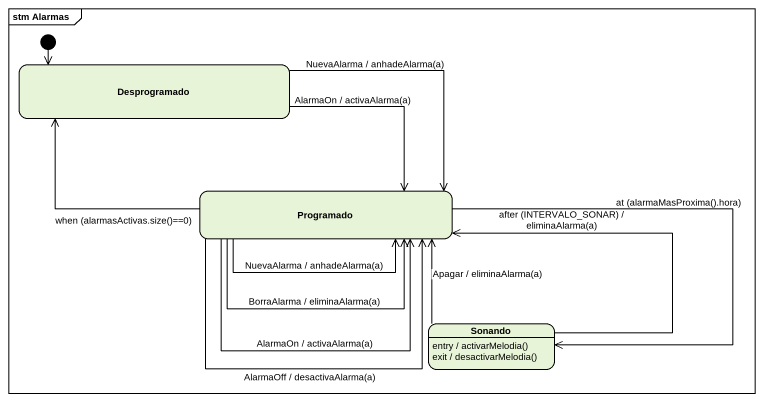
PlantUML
@startuml
mainframe stm Alarmas
hide empty description
state Desprogramado
state Programado
state Sonando
Sonando : entry / activarMelodia()
Sonando : exit / desactivarMelodia()
[*] -right-> Desprogramado
Desprogramado --> Programado : NuevaAlarma / anhadeAlarma(a)
Desprogramado --> Programado : AlarmaOn / activaAlarma(a)
Programado -up-> Desprogramado : when (alarmasActivas.size()==0)
Programado --> Programado : AlarmaOff / desactivaAlarma(a)
Programado --> Programado : AlarmaOn / activaAlarma(a)
Programado --> Programado : NuevaAlarma / anhadeAlarma(a)
Programado --> Programado : BorraAlarma / eliminaAlarma(a)
Programado --> Sonando : at (alarmaMasProxima().hora)
Sonando -up-> Programado : after (INTERVALO_SONAR) / eliminaAlarma(a)
Sonando -up-> Programado : Apagar / eliminaAlarma(a)
@enduml
